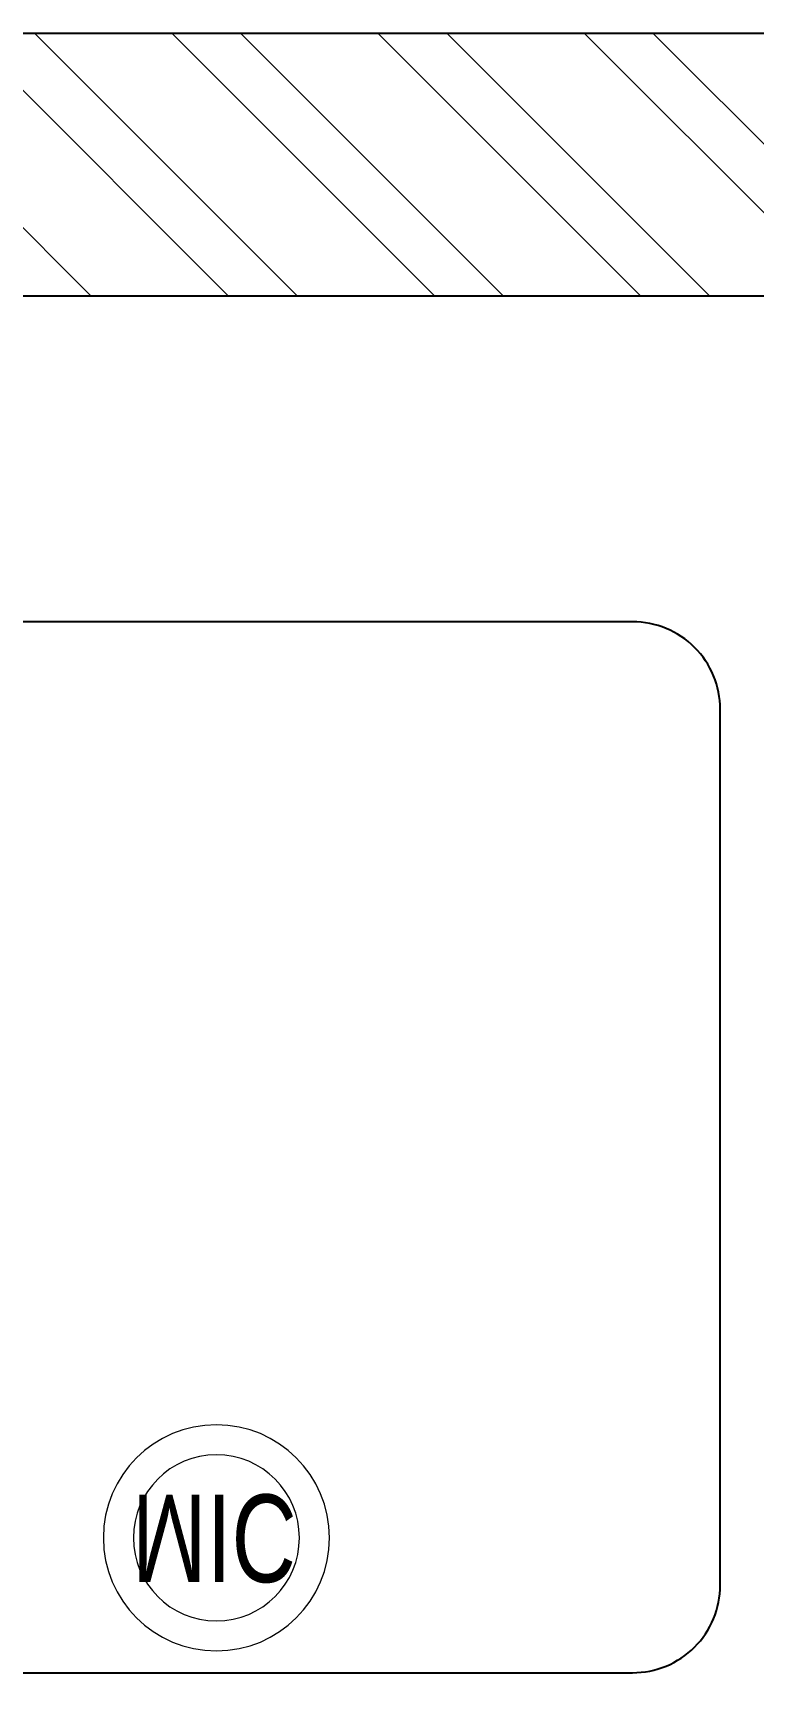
# Model space of a CAD drawing. Header units: feet. Extents: x 2761708 to 2774651, y -6056804 to -6049174.
# Drawn here: x 2770292 to 2770703, y -6050126 to -6049174 of the extents above; entities that cross this region are included whole.
import ezdxf

# ---------------------------------------------------------------- set-up
doc = ezdxf.new("R2010")
doc.units = ezdxf.units.FT
doc.header["$LTSCALE"] = 33
doc.header["$MEASUREMENT"] = 0
doc.layers.add('A-WALL', color=1, linetype='Continuous')
doc.layers.add('PDF_Geometry', color=7, linetype='Continuous')
for name, color, linetype, lineweight in [('LENS-FURNITURE', 13, 'Continuous', 9), ('LENS_DIMENSION', 193, 'Continuous', 0), ('LK-EQPMT', 3, 'Continuous', 18), ('LN-HATCH', 251, 'Continuous', 0)]:
    doc.layers.add(name, color=color, linetype=linetype, lineweight=lineweight)
doc.styles.get("Standard").update_dxf_attribs({"font": 'GILC____.TTF'})

# ---------------------------------------------------------------- blocks, each defined once
blk = doc.blocks.new('A$C050f36e8')
at = {"layer": 'LN-HATCH'}
h = blk.add_hatch(dxfattribs=at)
h.set_pattern_fill('ANSI32', color=256, scale=222, angle=-90.00000000000001)
h.set_pattern_definition([(315, (-2979398.291649176, 5461559.516613895), (58.86663953378009, 58.86663953378008), []), (315, (-2979398.291649176, 5461520.272187605), (58.86663953378009, 58.86663953378008), [])])
h.paths.add_polyline_path([(-1395, 4300.000000003725), (-1395, 6990.000000003725), (-1545, 6990.000000003725), (-1545, 4300.000000003725)])
h.paths.add_polyline_path([(-1395.000000000931, 1790.000000003725), (-1395, 3130), (-1545, 3130), (-1545, 1790.000000003725)])
h.paths.add_polyline_path([(-150, 1240.000000003725), (-150, 150.0000000037253), (-585, 150.0000000037253), (-585, 3.7252903e-09), (0, 3.7252903e-09), (0, 1390.000000003725), (-1395, 1390.000000003725), (-1395, 1240.000000003725)])
h.paths.add_polyline_path([(-1185, 3.7252903e-09), (-1185, 150.0000000037253), (-2450, 150.0000000037253), (-2450, 1390.000000003725), (-2600, 1390.000000003725), (-2600, 150.0000000037253), (-4755, 150.0000000037253), (-4755, 3.7252903e-09)])
h.paths.add_polyline_path([(-1645, 7480.000000003726), (-1645, 7630.000000003725), (-4755, 7630.000000003725), (-4755, 7480.000000003726)])
h.paths.add_polyline_path([(-9265, 7480.000000003726), (-9265, 7630.000000003725), (-12530, 7630.000000003725), (-12530, 7480.000000003726)])
h.paths.add_polyline_path([(-9265, 3.7252903e-09), (-9265, 150.0000000037253), (-12530, 150.0000000037253), (-12530, 3.7252903e-09)])
at = {"layer": 'A-WALL'}
for p, q in [((-1645, 7630.000000003725), (-4755, 7630.000000003725)), ((-1645, 7480.000000003726), (-4755, 7480.000000003726))]:
    blk.add_line(p, q, dxfattribs=at)
blk = doc.blocks.new('MOROTISED TABLE-TRIAL SET 950x600')
at = {"layer": 'PDF_Geometry', "lineweight": 25}
blk.add_lwpolyline([(415.5923622683621, 2.18279e-11), (550.0003704861738, 2.18279e-11, 0.4142524001247118), (599.9958994225599, 50.00260162355697), (599.9958994225599, 899.9973678589085, 0.4142518501714829), (550.0003704861738, 950.0000000000218), (50.00260613718999, 950.0000000000218, 0.4142929195148918), (4.605390131e-07, 899.9973678589085), (4.605390131e-07, 50.00260162355697, 0.414163635492108), (50.00260613718999, 2.18279e-11), (415.5923622683621, 2.18279e-11)], format="xyb", dxfattribs=at)
blk = doc.blocks.new('MIC')
at = {"layer": 'LK-EQPMT', "ltscale": 12}
for radius in [64.54701859105262, 47.40596281792385]:
    blk.add_circle((234.5401449967176, 64.54701859102352), radius, dxfattribs=at)
at = {"layer": 'LK-EQPMT', "ltscale": 12, "insert": (233.2398255821317, 64.46170233917655), "char_height": 50, "attachment_point": 5}
blk.add_mtext_dynamic_manual_height_columns('MIC', width=466.4796511627907, gutter_width=12.5, heights=[0], dxfattribs=at)

msp = doc.modelspace()

# ---------------------------------------------------------------- block references
at = {"xscale": -1, "rotation": 180}
msp.add_blockref('MIC', (2770161.844714257, -6049968.136891816), dxfattribs=at)
at = {"layer": 'LENS-FURNITURE', "rotation": 270}
msp.add_blockref('MOROTISED TABLE-TRIAL SET 950x600', (2769734.087628048, -6049509.702881489), dxfattribs=at)
at = {"layer": 'LENS_DIMENSION'}
msp.add_blockref('A$C050f36e8', (2774651.14567694, -6056803.833971513), dxfattribs=at)

doc.saveas('drawing.dxf')
